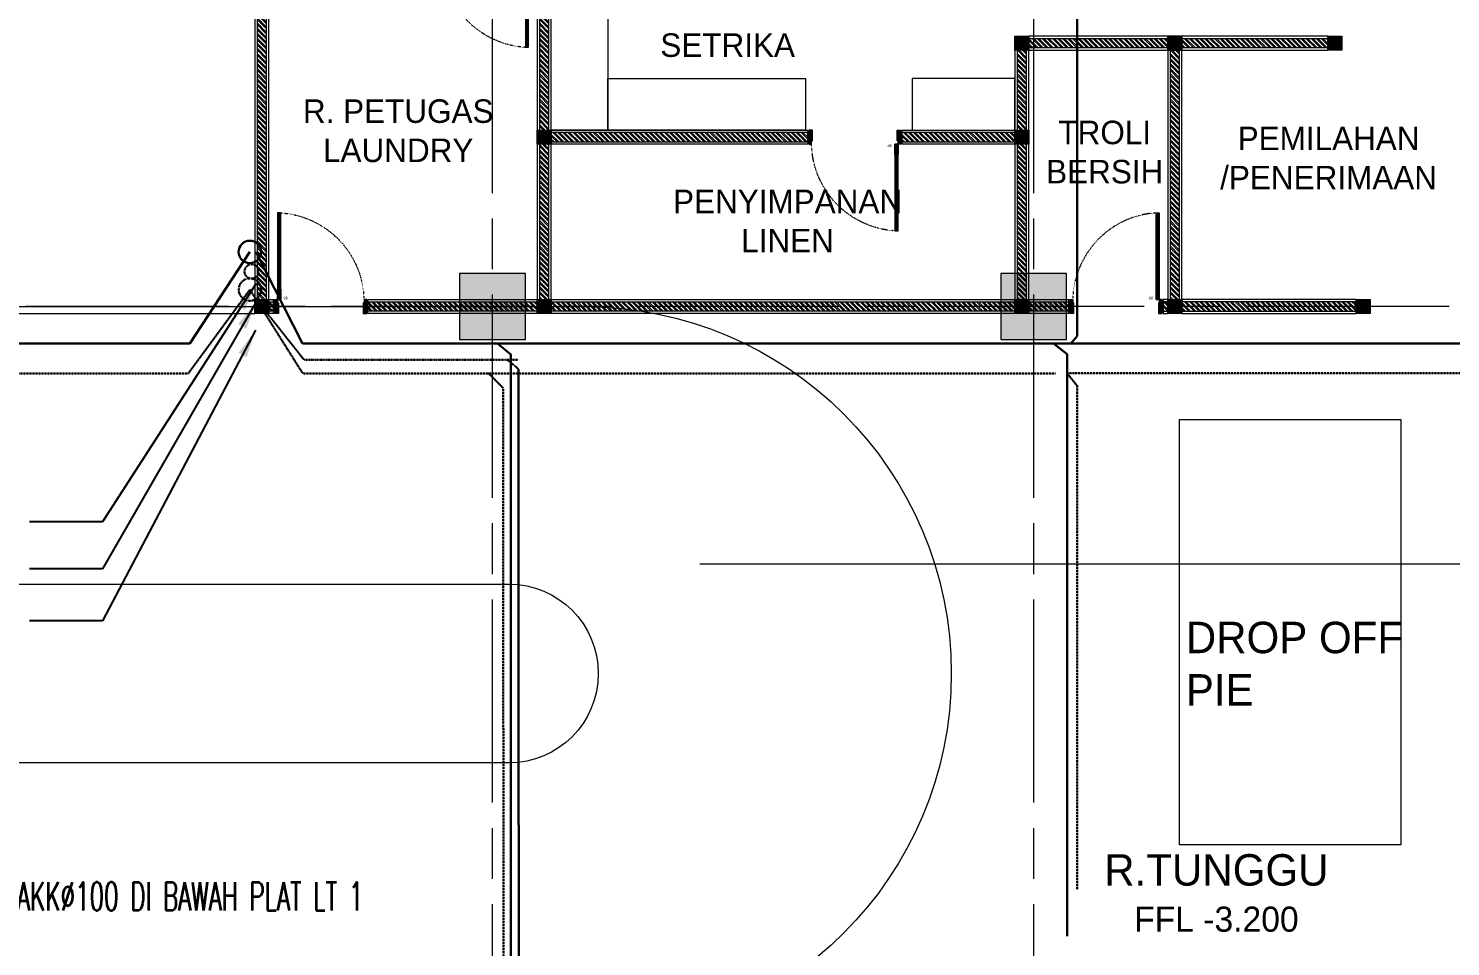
# Model space of a CAD drawing. Header units: millimetres. Extents: x -280308 to 6402717, y -14 to 2073074.
# Drawn here: x 2631 to 17739, y 263338 to 273098 of the extents above; entities that cross this region are included whole.
import ezdxf
from ezdxf.enums import TextEntityAlignment as Align

# ---------------------------------------------------------------- set-up
doc = ezdxf.new("R2010")
doc.units = ezdxf.units.MM
for name, pattern in [('ACAD_ISO03W100', [30, 12, -18]), ('ACAD_ISO08W100', [36, 24, -3, 6, -3]), ('DASHDOT', [1, 0.5, -0.25, 0, -0.25]), ('DASHED2', [0.375, 0.25, -0.125]), ('Default', [0])]:
    doc.linetypes.add(name, pattern=pattern)
doc.layers.get('0').update_dxf_attribs({"lineweight": 0})
for name, color, linetype, lineweight, true_color in [('-P-ABK', 7, 'Continuous', 30, 0x05ffff), ('A-ALINE-7', 7, 'Continuous', 15, 0x16502f), ('A-FILL-1', 7, 'Continuous', 0, 0x454545), ('P-AKK', 7, 'DASHDOT', 30, 0xffff05), ('P-AKT', 7, 'Continuous', 30, 0xfe0101)]:
    doc.layers.add(name, color=color, linetype=linetype, lineweight=lineweight, true_color=true_color)
for name, color, linetype, lineweight in [('_Door & Window', 1, 'Continuous', 0), ('A-ALINE-1', 91, 'Continuous', 20), ('A-ALINE-3', 111, 'Continuous', 15), ('A-ALINE-6', 117, 'Continuous', 9), ('A-ANNOTATION', 144, 'Continuous', 0), ('A-Furn', 250, 'Continuous', 0), ('A-FURN-EQPM', 177, 'Continuous', 0), ('A-Z22-T-Anno_Text', 152, 'Continuous', 9), ('ARSIR', 251, 'Continuous', 0), ('Struktur', 80, 'Continuous', 20)]:
    doc.layers.add(name, color=color, linetype=linetype, lineweight=lineweight)
doc.layers.add('A-TEXT', color=254, linetype='Continuous')
doc.layers.add('Teks-PL', color=7, linetype='Default', true_color=0xff0a0a)
doc.styles.add('Annotative', font='arial.ttf', dxfattribs={"height": 1.25})
doc.styles.add('CENTURY', font='GOTHIC.TTF')
doc.styles.add('RS', font='ROMANS.SHX', dxfattribs={"width": 0.8})
doc.styles.add('SKALA1-200', font='simplex.shx', dxfattribs={"height": 0.3})
doc.styles.get("Standard").update_dxf_attribs({"font": 'arial.ttf'})
doc.styles.add('TGF_A', font='arial.ttf')
doc.dimstyles.new('SKALA1-200', dxfattribs={"dimtxt": 0.3, "dimasz": 0.3, "dimexe": 0.18, "dimexo": 0.0625, "dimgap": 0.08, "dimtad": 1, "dimdec": 0, "dimlfac": 2000, "dimzin": 12, "dimdsep": 46, "dimtxsty": 'SKALA1-200', "dimblk": 'DOTSMALL', "dimcen": 0.09, "dimclrd": 256, "dimclrt": 11, "dimadec": 0, "dimazin": 0, "dimtfac": 1, "dimtdec": 0, "dimtix": 1, "dimtofl": 0, "dimtmove": 2, "dimatfit": 1, "dimfxl": 0.18, "dimtolj": 1, "dimtzin": 0, "dimlwe": -1, "dimarcsym": 0})
pattern_1 = [(135, (20503.522, -125985.836), (-26.940768, -26.940768), []), (135, (20503.522, -125967.875), (-26.940768, -26.940768), [])]
pattern_2 = [(135, (51.1804, 3e-10), (-4.490128, -4.490128), [])]

# ---------------------------------------------------------------- blocks, each defined once
blk = doc.blocks.new('*U552')
at = {"layer": 'A-ANNOTATION', "linetype": 'ACAD_ISO08W100', "ltscale": 0.25}
blk.add_lwpolyline([(0, -5), (0, -90.561)], dxfattribs=at)
at = {"layer": 'A-TEXT'}
blk.add_attdef('N', text='', height=0.9, dxfattribs=at).set_placement((0, 2.75), align=Align.MIDDLE_CENTER)
blk = doc.blocks.new('*U539')
at = {"layer": 'A-ANNOTATION', "linetype": 'ACAD_ISO08W100', "ltscale": 0.25}
blk.add_lwpolyline([(0, -7.641), (0, -228.348)], dxfattribs=at)
at = {"layer": 'A-TEXT'}
blk.add_attdef('N', text='', height=0.9, dxfattribs=at).set_placement((0, 2.75), align=Align.MIDDLE_CENTER)
blk = doc.blocks.new('A$Cf37525da')
at = {"color": 124, "xscale": -360.0000000000001, "yscale": 360.0000000000001, "zscale": 360.0000000000001}
for name, p, rotation in [('*U552', (-14750, -25933), 180), ('*U552', (-9000, -25933), 180), ('*U539', (4644, -5900), 270)]:
    blk.add_blockref(name, p, dxfattribs=dict(at, rotation=rotation))
blk = doc.blocks.new('*U540')
at = {"lineweight": -2}
blk.add_line((19.2331, 0), (14.5507, 0), dxfattribs=at)
at = {"color": 7, "lineweight": -2, "style": 'TGF_A', "flags": 8}
for tag, height, p in [('NOTE1', 0.0625, (0, 0.3375)), ('DET', 0.0938, (0, 0.0961)), ('SHT', 0.075, (0, -0.1021)), ('NOTE2', 0.0625, (0, -0.3994))]:
    blk.add_attdef(tag, text='', height=height, dxfattribs=at).set_placement(p, align=Align.MIDDLE)
blk = doc.blocks.new('A$Cba193409')
at = {"layer": 'A-Z22-T-Anno_Text', "color": 7, "xscale": 4266.666666600002, "yscale": 4266.666666600002, "zscale": 4266.666666600002}
blk.add_blockref('*U540', (-74880, -8889), dxfattribs=at)
blk = doc.blocks.new('A$Ccf87384a')
blk.add_wipeout([(-75, 75), (75, 75), (75, -75), (-75, -75)])
blk.add_wipeout([(-75, -75), (-75, 75), (75, 75), (75, -75)])
at = {"layer": 'A-FILL-1', "ltscale": 0.25}
h = blk.add_hatch(color=256, dxfattribs=at)
h.dxf.hatch_style = 1
h.paths.add_polyline_path([(-75, -75), (-75, 75), (75, 75), (75, -75)])
at = {"layer": 'A-ALINE-1'}
blk.add_lwpolyline([(-75, -75), (-75, 75), (75, 75), (75, -75)], close=True, dxfattribs=at)
at = {"layer": 'A-FILL-1', "ltscale": 0.25}
for p, q in [((-75, 0), (75, 0)), ((0, 75), (0, -75))]:
    blk.add_line(p, q, dxfattribs=at)
blk = doc.blocks.new('P180')
at = {"layer": 'A-Furn'}
h = blk.add_hatch(dxfattribs=at)
h.set_pattern_fill('ANSI31', color=256, scale=2, angle=450, style=0)
h.paths.add_polyline_path([(-30766, -2658), (-30756, -2658), (-30756, -2648), (-30626, -2648), (-30626, -2658), (-30616, -2658), (-30616, -2688), (-30651, -2688), (-30651, -2698), (-30766, -2698)])
h = blk.add_hatch(dxfattribs=at)
h.set_pattern_fill('ANSI31', color=256, scale=2, angle=450, style=0)
h.paths.add_polyline_path([(-30766, -3638), (-30756, -3638), (-30756, -3648), (-30626, -3648), (-30626, -3638), (-30616, -3638), (-30616, -3608), (-30651, -3608), (-30651, -3598), (-30766, -3598)])
h = blk.add_hatch(dxfattribs=at)
h.set_pattern_fill('ANSI31', color=256, scale=2, angle=450, style=0)
h.set_pattern_definition([(135, (51.1804, -604.547), (-4.490128, -4.490128), [])])
h.paths.add_polyline_path([(-30616, -3608), (-30506, -3608), (-30506, -3600), (-30516, -3600), (-30516, -3581), (-30506, -3581), (-30506, -3573), (-30616, -3573)])
h = blk.add_hatch(dxfattribs=at)
h.set_pattern_fill('ANSI31', color=256, scale=2, angle=450, style=0)
h.set_pattern_definition(pattern_2)
h.paths.add_polyline_path([(-29796, -3600), (-29796, -3581), (-30516, -3581), (-30516, -3600)])
h = blk.add_hatch(dxfattribs=at)
h.set_pattern_fill('ANSI31', color=256, scale=2, angle=450, style=0)
h.set_pattern_definition(pattern_2)
h.paths.add_polyline_path([(-29696, -3608), (-29806, -3608), (-29806, -3600), (-29796, -3600), (-29796, -3581), (-29806, -3581), (-29806, -3573), (-29696, -3573)])
at = {"layer": '_Door & Window'}
for points in [[(-30766, -2658), (-30756, -2658), (-30756, -2648), (-30626, -2648), (-30626, -2658), (-30616, -2658), (-30616, -2688), (-30651, -2688), (-30651, -2698), (-30766, -2698), (-30766, -2658)], [(-30766, -3638), (-30756, -3638), (-30756, -3648), (-30626, -3648), (-30626, -3638), (-30616, -3638), (-30616, -3608), (-30651, -3608), (-30651, -3598), (-30766, -3598), (-30766, -3638)], [(-30616, -3608), (-30506, -3608), (-30506, -3600), (-30516, -3600), (-30516, -3581), (-30506, -3581), (-30506, -3573), (-30616, -3573), (-30616, -3608)], [(-29696, -3608), (-29806, -3608), (-29806, -3600), (-29796, -3600), (-29796, -3581), (-29806, -3581), (-29806, -3573), (-29696, -3573), (-29696, -3608)]]:
    blk.add_lwpolyline(points, dxfattribs=at)
blk.add_lwpolyline([(-30616, -3608), (-30616, -3573), (-29696, -3573), (-29696, -3608)], close=True, dxfattribs=at)
at = {"layer": '_Door & Window', "linetype": 'ACAD_ISO03W100', "ltscale": 0.02}
blk.add_arc((-30640, -3635), 947, 3.7152, 88.5077, dxfattribs=at)
at = {"layer": 'A-Furn'}
blk.add_lwpolyline([(-29796, -3600), (-29796, -3581), (-30516, -3581), (-30516, -3600)], close=True, dxfattribs=at)
at = {"layer": 'Defpoints', "ltscale": 0.25, "insert": (-30586, -3496), "char_height": 30, "attachment_point": 1, "rotation": 270, "style": 'CENTURY'}
blk.add_mtext_dynamic_manual_height_columns('90', width=78.47, gutter_width=750, heights=[0], dxfattribs=at)
blk = doc.blocks.new('A$C869c044f')
at = {"layer": 'A-FILL-1', "ltscale": 0.25}
h = blk.add_hatch(dxfattribs=at)
h.set_pattern_fill('ANSI32', color=256, scale=4, angle=450)
h.set_pattern_definition([(135, (19953.522, -125085.836), (-26.940768, -26.940768), []), (135, (19953.522, -125067.875), (-26.940768, -26.940768), [])])
h.paths.add_polyline_path([(58567, -17683), (58567, -21283), (58667, -21283), (58667, -17683)])
h = blk.add_hatch(dxfattribs=at)
h.set_pattern_fill('ANSI32', color=256, scale=4, angle=270)
h.set_pattern_definition([(315, (110680.853, 86070.53), (26.940768, 26.940768), []), (315, (110680.853, 86052.57), (26.940768, 26.940768), [])])
h.paths.add_polyline_path([(66942, -18608), (63767, -18608), (63767, -18508), (66942, -18508)])
h = blk.add_hatch(dxfattribs=at)
h.set_pattern_fill('ANSI32', color=256, scale=4, angle=450)
h.set_pattern_definition([(135, (25028.522, -125085.836), (-26.940768, -26.940768), []), (135, (25028.522, -125067.875), (-26.940768, -26.940768), [])])
h.paths.add_polyline_path([(63642, -18633), (63642, -21283), (63742, -21283), (63742, -18633)])
h = blk.add_hatch(dxfattribs=at)
h.set_pattern_fill('ANSI32', color=256, scale=4, angle=270)
h.set_pattern_definition([(315, (114378.61, 85070.53), (26.940768, 26.940768), []), (315, (114378.61, 85052.57), (26.940768, 26.940768), [])])
h.paths.add_polyline_path([(62417, -19608), (63617, -19608), (63617, -19508), (62417, -19508)])
h = blk.add_hatch(dxfattribs=at)
h.set_pattern_fill('ANSI32', color=256, scale=4, angle=450)
h.set_pattern_definition(pattern_1)
h.paths.add_polyline_path([(58692, -21308), (64192, -21308), (64192, -21408), (58692, -21408)])
at = {"layer": 'A-ALINE-3', "linetype": 'Continuous'}
for points in [[(58567, -17683), (58567, -21283), (58667, -21283), (58667, -17683)], [(66942, -18608), (63767, -18608), (63767, -18508), (66942, -18508)], [(63642, -18633), (63642, -21283), (63742, -21283), (63742, -18633)], [(62417, -19608), (63617, -19608), (63617, -19508), (62417, -19508)], [(58692, -21308), (64192, -21308), (64192, -21408), (58692, -21408)]]:
    blk.add_lwpolyline(points, close=True, dxfattribs=at)
at = {"layer": 'A-ALINE-6'}
for points in [[(58542, -17683), (58542, -21283), (58692, -21283), (58692, -17683)], [(63617, -18633), (63617, -21283), (63767, -21283), (63767, -18633)], [(63617, -19633), (62417, -19633), (62417, -19483), (63617, -19483)], [(58692, -21283), (64192, -21283), (64192, -21433), (58692, -21433)]]:
    blk.add_lwpolyline(points, close=True, dxfattribs=at)
at = {"layer": 'A-ALINE-7', "ltscale": 0.25}
blk.add_lwpolyline([(58242, -24308, -1), (58242, -26208), (33892, -26208, -1), (33892, -24308)], format="xyb", close=True, dxfattribs=at)
at = {"xscale": -1.000000000000013, "rotation": 90}
for p in [(54844, -48298), (58769, -50248)]:
    blk.add_blockref('P180', p, dxfattribs=at)
at = {"ltscale": 0.25}
for p in [(55617, -21358), (65317, -21358)]:
    blk.add_blockref('A$Ccf87384a', p, dxfattribs=at)
at = {"layer": 'A-FILL-1', "ltscale": 0.25}
h = blk.add_hatch(dxfattribs=at)
h.set_pattern_fill('ANSI32', color=256, scale=4, angle=450)
h.set_pattern_definition([(135, (16953.522, -125085.836), (-26.940768, -26.940768), []), (135, (16953.522, -125067.875), (-26.940768, -26.940768), [])])
h.paths.add_polyline_path([(55567, -15533), (55567, -21283), (55667, -21283), (55667, -15533)])
h = blk.add_hatch(dxfattribs=at)
h.set_pattern_fill('ANSI32', color=256, scale=4, angle=450)
h.set_pattern_definition([(135, (26653.522, -125085.836), (-26.940768, -26.940768), []), (135, (26653.522, -125067.875), (-26.940768, -26.940768), [])])
h.paths.add_polyline_path([(65267, -18633), (65267, -21283), (65367, -21283), (65367, -18633)])
h = blk.add_hatch(dxfattribs=at)
h.set_pattern_fill('ANSI32', color=256, scale=4, angle=450)
h.set_pattern_definition([(135, (28253.522, -125985.836), (-26.940768, -26.940768), []), (135, (28253.522, -125967.875), (-26.940768, -26.940768), [])])
h.paths.add_polyline_path([(65242, -21308), (65192, -21308), (65192, -21408), (65242, -21408)])
h = blk.add_hatch(dxfattribs=at)
h.set_pattern_fill('ANSI32', color=256, scale=4, angle=450)
h.set_pattern_definition(pattern_1)
h.paths.add_polyline_path([(67242, -21308), (65392, -21308), (65392, -21408), (67242, -21408)])
at = {"layer": 'A-ALINE-3', "linetype": 'Continuous'}
for points in [[(55567, -15533), (55567, -21283), (55667, -21283), (55667, -15533)], [(65267, -18633), (65267, -21283), (65367, -21283), (65367, -18633)], [(65242, -21308), (65192, -21308), (65192, -21408), (65242, -21408)], [(67242, -21308), (65392, -21308), (65392, -21408), (67242, -21408)]]:
    blk.add_lwpolyline(points, close=True, dxfattribs=at)
at = {"layer": 'A-ALINE-6'}
for points in [[(55542, -15533), (55542, -21283), (55692, -21283), (55692, -15533)], [(65242, -18633), (65242, -21283), (65392, -21283), (65392, -18633)], [(65242, -21283), (65192, -21283), (65192, -21433), (65242, -21433)], [(67242, -21283), (65392, -21283), (65392, -21433), (67242, -21433)]]:
    blk.add_lwpolyline(points, close=True, dxfattribs=at)
at = {"ltscale": 0.25}
for p in [(63692, -18558), (67017, -18558), (58617, -19558), (63692, -19558), (58617, -21358), (63692, -21358)]:
    blk.add_blockref('A$Ccf87384a', p, dxfattribs=at)
at = {"rotation": 90}
blk.add_blockref('P180', (61544, 9333), dxfattribs=at)
at = {"layer": 'A-FILL-1', "ltscale": 0.25}
h = blk.add_hatch(dxfattribs=at)
h.set_pattern_fill('ANSI32', color=256, scale=4, angle=270)
h.set_pattern_definition([(315, (110653.61, 85070.53), (26.940768, 26.940768), []), (315, (110653.61, 85052.57), (26.940768, 26.940768), [])])
h.paths.add_polyline_path([(58692, -19608), (61417, -19608), (61417, -19508), (58692, -19508)])
h = blk.add_hatch(dxfattribs=at)
h.set_pattern_fill('ANSI32', color=256, scale=4, angle=450)
h.set_pattern_definition([(135, (20108.85, -125985.836), (-26.940768, -26.940768), []), (135, (20108.85, -125967.875), (-26.940768, -26.940768), [])])
h.paths.add_polyline_path([(56742, -21308), (58542, -21308), (58542, -21408), (56742, -21408)])
at = {"layer": 'A-ALINE-3', "linetype": 'Continuous'}
for points in [[(58692, -19608), (61417, -19608), (61417, -19508), (58692, -19508)], [(56742, -21308), (58542, -21308), (58542, -21408), (56742, -21408)]]:
    blk.add_lwpolyline(points, close=True, dxfattribs=at)
at = {"layer": 'A-ALINE-6'}
for points in [[(61417, -19633), (58692, -19633), (58692, -19483), (61417, -19483)], [(56742, -21283), (58542, -21283), (58542, -21433), (56742, -21433)]]:
    blk.add_lwpolyline(points, close=True, dxfattribs=at)
at = {"ltscale": 0.25}
for p in [(65317, -18558), (55617, -21358), (67317, -21358)]:
    blk.add_blockref('A$Ccf87384a', p, dxfattribs=at)
at = {"layer": 'A-FILL-1', "ltscale": 0.25}
h = blk.add_hatch(dxfattribs=at)
h.set_pattern_fill('ANSI32', color=256, scale=4, angle=450)
h.set_pattern_definition([(135, (21158.85, -125985.836), (-26.940768, -26.940768), []), (135, (21158.85, -125967.875), (-26.940768, -26.940768), [])])
h.paths.add_polyline_path([(55692, -21308), (55742, -21308), (55742, -21408), (55692, -21408)])
at = {"layer": 'A-ALINE-3', "linetype": 'Continuous'}
blk.add_lwpolyline([(55692, -21308), (55742, -21308), (55742, -21408), (55692, -21408)], close=True, dxfattribs=at)
at = {"layer": 'A-ALINE-6'}
blk.add_line((52142, -21433), (55542, -21433), dxfattribs=at)
for points in [[(63767, -18633), (66942, -18633), (66942, -18483), (63767, -18483)], [(55692, -21283), (55742, -21283), (55742, -21433), (55692, -21433)]]:
    blk.add_lwpolyline(points, close=True, dxfattribs=at)
at = {"layer": 'A-ALINE-7', "ltscale": 0.25}
blk.add_lwpolyline([(33742, -21358), (59042, -21358, -1), (59042, -29158), (44587, -29158)], format="xyb", dxfattribs=at)
at = {"xscale": -1, "rotation": 270}
blk.add_blockref('P180', (59391, 9333), dxfattribs=at)
blk = doc.blocks.new('A$C0d7ccbfc')
at = {"ltscale": 0.25}
blk.add_lwpolyline([(46224, -476), (48574, -476), (48574, -4995), (46224, -4995)], close=True, dxfattribs=at)
at = {"layer": 'A-FURN-EQPM', "color": 0, "linetype": 'ByBlock', "lineweight": -2, "ltscale": 0.25}
for points in [[(39550, 4400), (40150, 4400), (40150, 2600), (39550, 2600)], [(40150, 3150), (42250, 3150), (42250, 2600), (40150, 2600)], [(44475, 3150), (43383, 3150), (43383, 2600), (44475, 2600)]]:
    blk.add_lwpolyline(points, close=True, dxfattribs=at)
blk = doc.blocks.new('A$C7a040f6c')
at = {"layer": 'ARSIR', "ltscale": 0.25}
h = blk.add_hatch(color=256, dxfattribs=at)
h.dxf.hatch_style = 1
h.paths.add_polyline_path([(30100, 1900), (30600, 1900), (30600, 2400), (30100, 2400)])
h.paths.add_polyline_path([(44850, 1900), (45350, 1900), (45350, 2400), (44850, 2400)])
h.paths.add_polyline_path([(39100, 1900), (39600, 1900), (39600, 2400), (39100, 2400)])
h.paths.add_polyline_path([(30150, 3825), (30550, 3825), (30550, 4425), (30150, 4425)])
h.paths.add_polyline_path([(53775, 20275), (54425, 20275), (54425, 19625), (53775, 19625)])
h.paths.add_polyline_path([(53775, 25), (54425, 25), (54425, 675), (53775, 675)])
h.paths.add_polyline_path([(49775, 20275), (50425, 20275), (50425, 19625), (49775, 19625)])
h.paths.add_polyline_path([(49775, 25), (50425, 25), (50425, 675), (49775, 675)])
h.paths.add_polyline_path([(44775, 20275), (45425, 20275), (45425, 19625), (44775, 19625)])
h.paths.add_polyline_path([(44775, 25), (45425, 25), (45425, 675), (44775, 675)])
h.paths.add_polyline_path([(39025, 20275), (39675, 20275), (39675, 19625), (39025, 19625)])
h.paths.add_polyline_path([(33025, 20275), (33675, 20275), (33675, 19625), (33025, 19625)])
h.paths.add_polyline_path([(33025, 25), (33675, 25), (33675, 675), (33025, 675)])
h.paths.add_polyline_path([(27025, 20275), (27675, 20275), (27675, 19625), (27025, 19625)])
h.paths.add_polyline_path([(27025, 25), (27675, 25), (27675, 675), (27025, 675)])
h.paths.add_polyline_path([(21025, 20275), (21675, 20275), (21675, 19625), (21025, 19625)])
h.paths.add_polyline_path([(21025, 25), (21675, 25), (21675, 675), (21025, 675)])
h.paths.add_polyline_path([(15025, 20275), (15675, 20275), (15675, 19625), (15025, 19625)])
h.paths.add_polyline_path([(15025, 25), (15675, 25), (15675, 675), (15025, 675)])
h.paths.add_polyline_path([(4025, 20275), (4675, 20275), (4675, 19625), (4025, 19625)])
h.paths.add_polyline_path([(9025, 20275), (9675, 20275), (9675, 19625), (9025, 19625)])
h.paths.add_polyline_path([(4025, 25), (4675, 25), (4675, 675), (4025, 675)])
h.paths.add_polyline_path([(9025, 25), (9675, 25), (9675, 675), (9025, 675)])
h.paths.add_polyline_path([(45350, 3825), (45350, 4225), (44850, 4225), (44850, 3825)])
h.paths.add_polyline_path([(39600, 3825), (39600, 4225), (39100, 4225), (39100, 3825)])
h.paths.add_polyline_path([(27150, 3950), (27550, 3950), (27550, 4450), (27150, 4450)])
h.paths.add_polyline_path([(15150, 16700), (15550, 16700), (15550, 17200), (15150, 17200)])
h.paths.add_polyline_path([(13350, 16700), (13750, 16700), (13750, 17200), (13350, 17200)])
h.paths.add_polyline_path([(13350, 19700), (13750, 19700), (13750, 20200), (13350, 20200)])
h.paths.add_polyline_path([(30100, 100), (30600, 100), (30600, 600), (30100, 600)])
h.paths.add_polyline_path([(0, 19600), (700, 19600), (700, 20300), (0, 20300)])
h.paths.add_polyline_path([(0, 0), (700, 0), (700, 700), (0, 700)])
h.paths.add_polyline_path([(53750, 13700), (54450, 13700), (54450, 14400), (53750, 14400)])
h.paths.add_polyline_path([(53750, 5900), (54450, 5900), (54450, 6600), (53750, 6600)])
h.paths.add_polyline_path([(49750, 13700), (50450, 13700), (50450, 14400), (49750, 14400)])
h.paths.add_polyline_path([(49750, 5900), (50450, 5900), (50450, 6600), (49750, 6600)])
h.paths.add_polyline_path([(44750, 13700), (45450, 13700), (45450, 14400), (44750, 14400)])
h.paths.add_polyline_path([(44750, 5900), (45450, 5900), (45450, 6600), (44750, 6600)])
h.paths.add_polyline_path([(39000, 13700), (39700, 13700), (39700, 14400), (39000, 14400)])
h.paths.add_polyline_path([(39000, 5900), (39700, 5900), (39700, 6600), (39000, 6600)])
h.paths.add_polyline_path([(33000, 13700), (33700, 13700), (33700, 14400), (33000, 14400)])
h.paths.add_polyline_path([(33000, 5900), (33700, 5900), (33700, 6600), (33000, 6600)])
h.paths.add_polyline_path([(27000, 13700), (27700, 13700), (27700, 14400), (27000, 14400)])
h.paths.add_polyline_path([(27000, 5900), (27700, 5900), (27700, 6600), (27000, 6600)])
h.paths.add_polyline_path([(21000, 13700), (21700, 13700), (21700, 14400), (21000, 14400)])
h.paths.add_polyline_path([(21000, 5900), (21700, 5900), (21700, 6600), (21000, 6600)])
h.paths.add_polyline_path([(4000, 13700), (4700, 13700), (4700, 14400), (4000, 14400)])
h.paths.add_polyline_path([(4000, 5900), (4700, 5900), (4700, 6600), (4000, 6600)])
h.paths.add_polyline_path([(0, 13700), (700, 13700), (700, 14400), (0, 14400)])
h.paths.add_polyline_path([(0, 5900), (700, 5900), (700, 6600), (0, 6600)])
h.paths.add_polyline_path([(9000, 13700), (9700, 13700), (9700, 14400), (9000, 14400)])
h.paths.add_polyline_path([(9000, 5900), (9700, 5900), (9700, 6600), (9000, 6600)])
h.paths.add_polyline_path([(15000, 13700), (15700, 13700), (15700, 14400), (15000, 14400)])
h.paths.add_polyline_path([(15000, 5900), (15700, 5900), (15700, 6600), (15000, 6600)])
at = {"layer": 'Struktur', "color": 0, "linetype": 'ByBlock', "lineweight": -2, "ltscale": 0.25}
for points in [[(39000, 13700), (39700, 13700), (39700, 14400), (39000, 14400)], [(44750, 13700), (45450, 13700), (45450, 14400), (44750, 14400)]]:
    blk.add_lwpolyline(points, close=True, dxfattribs=at)
blk = doc.blocks.new('bb')
at = {"ltscale": 0.25}
blk.add_blockref('A$Cf37525da', (22310.4, 276041.5), dxfattribs=at)
at = {"layer": 'A-FURN-EQPM', "color": 0, "linetype": 'ByBlock', "lineweight": -2, "ltscale": 0.25}
blk.add_blockref('A$Cba193409', (22560.4, 276291.5), dxfattribs=at)
at = {"ltscale": 0.25}
blk.add_blockref('A$C869c044f', (-50506.8, 291499.2), dxfattribs=at)
at = {"layer": 'A-FURN-EQPM', "ltscale": 0.25}
blk.add_blockref('A$C0d7ccbfc', (-31364.6, 269416.5), dxfattribs=at)
at = {"layer": 'Struktur', "ltscale": 0.25}
blk.add_blockref('A$C7a040f6c', (-31789.6, 256091.5), dxfattribs=at)
at = {"layer": 'A-TEXT', "ltscale": 0.25, "attachment_point": 1, "style": 'Annotative'}
for s, width, insert, char_height in [('\\pxqc,t10;{\\fCentury Gothic|b0|i0|c0|p34;\\PSETRIKA}', 2559.485, (8779.7, 273462.4), 250), ('\\pxqc,t10;{\\fCentury Gothic|b0|i0|c0|p34;R. PETUGAS LAUNDRY}', 2559.485, (5279.9, 272344), 250), ('\\pxqc,t10;{\\fCentury Gothic|b0|i0|c0|p34;TROLI\\PBERSIH}', 2559.485, (12785.5, 272117.4), 250), ('\\pxqc,t10;{\\fCentury Gothic|b0|i0|c0|p34;PEMILAHAN\\P/PENERIMAAN}', 2559.485, (15163.6, 272053.9), 250), ('\\pxqc,t10;{\\fCentury Gothic|b0|i0|c0|p34;PENYIMPANAN LINEN}', 2559.485, (9416.1, 271383.9), 250), ('{\\fCentury Gothic|b0|i0|c0|p34;\\H1.25x;DROP OFF PIE}', 2423.842, (14926.4, 266791.2), 267.3), ('\\pxqc;{\\fCentury Gothic|b0|i0|c0|p34;\\H1.25x;R.TUNGGU\\P\\H0.8x;FFL -3.200}', 5332.382, (12585, 264320.5), 267.3)]:
    blk.add_mtext_dynamic_manual_height_columns(s, width=width, gutter_width=1670.6, heights=[0], dxfattribs=dict(at, insert=insert, char_height=char_height))
blk = doc.blocks.new('_DOTSMALL')
at = {"color": 0, "linetype": 'ByBlock', "const_width": 0.5}
blk.add_lwpolyline([(-0.0625, 0, 1), (0.0625, 0, 1)], format="xyb", close=True, dxfattribs=at)

msp = doc.modelspace()

# ---------------------------------------------------------------- block references
msp.add_blockref('bb', (0, 0))

# ---------------------------------------------------------------- next in the draw order: linework, layer by layer
at = {"layer": '-P-ABK', "linetype": 'DASHED2', "ltscale": 5, "flags": 128}
for points in [[(-22063, 270635.1), (-22063, 269539.5), (-21897, 269431.4), (4329.9, 269431.4), (4984.3, 270321.7)], [(13542.7, 269431.4), (5544.8, 269431.4), (4984.3, 270321.7)], [(13542.7, 269431.4), (5544.8, 269431.4), (4996.5, 270302.3)], [(-18469.7, 256606.5), (-18469.7, 262875.5), (-18220.5, 263053.3), (7600.3, 263053.3), (7676.8, 263216.7), (7675.5, 269274.3), (7519.9, 269431.4)], [(21932.2, 262805.4), (21930.9, 269271.1), (21648.7, 269433.1), (13665.7, 269433.1)], [(13771.3, 263945.6), (13771.3, 269300.7), (13665.7, 269431.4)]]:
    msp.add_lwpolyline(points, dxfattribs=at)
at = {"layer": '-P-ABK', "linetype": 'DASHED2', "ltscale": 5}
msp.add_circle((4984.3, 270321.7), 119.2, dxfattribs=at)
at = {"layer": 'P-AKK', "ltscale": 0.001}
for points in [[(7838.2, 269576.9), (5558.3, 269576.9), (5064.2, 270201)], [(-22875.8, 256012.5), (-22875.8, 262817.5), (-22757, 262903.7), (7774, 262903.7), (7839.5, 262985.5), (7838.2, 269477.3), (7717.1, 269576.9)], [(-22875.8, 256012.5), (-22875.8, 262817.5), (-22757, 262903.7), (7774, 262903.7), (7839.5, 262985.4), (7838.2, 269477.2), (7717.1, 269576.8)]]:
    msp.add_lwpolyline(points, dxfattribs=at)
msp.add_circle((5002.3, 270514.6), 75.8, dxfattribs=at)
at = {"layer": 'P-AKT', "linetype": 'Continuous', "flags": 128}
for points in [[(13771.3, 275403.9), (13771.3, 269828.5), (13706.8, 269749.5), (5543.1, 269749.5), (5046.8, 270722.1)], [(-21962.9, 271056.9), (-21962.9, 269804.4), (-21909.4, 269749.5), (4345.9, 269749.5), (4983.2, 270722.1)], [(-20014.6, 256998.7), (-18900.4, 256998.7), (-18802.5, 256998.7), (-18683.5, 257151.1), (-18683.5, 262529.8), (-18491.5, 262735.2), (7701.3, 262735.2), (7755.7, 262805), (7754.4, 269633.4), (7613.4, 269749.5)], [(13665.7, 263450.4), (13665.7, 269633.8), (13520.7, 269749.5)], [(13520.7, 269749.5), (22547.4, 269749.5), (22687.5, 269648.7)]]:
    msp.add_lwpolyline(points, dxfattribs=at)
at = {"layer": 'P-AKT', "linetype": 'Continuous'}
msp.add_circle((4983.2, 270722.1), 119.2, dxfattribs=at)

# ---------------------------------------------------------------- next in the draw order: texts
at = {"layer": 'Teks-PL', "color": 7, "style": 'RS', "width": 0.6}
msp.add_text('PIPA AKK%%C100 DI BAWAH PLAT LT 1', height=300, dxfattribs=at).set_placement((1860.9, 263723.2))

# ---------------------------------------------------------------- next in the draw order: leaders
at = {"color": 252}
for points in [[(5051.2, 270387.1), (3417.3, 267853.1), (2641.5, 267853.1)], [(5051.8, 270190.3), (3417.3, 267353.7), (2641.5, 267353.7)], [(5044.9, 269890.4), (3417.3, 266800.6), (2641.5, 266800.6)]]:
    msp.add_leader(points, dimstyle='SKALA1-200', override={"dimasz": 300, "dimgap": 0.08, "dimtad": 0, "dimfxl": 150, "dimarcsym": 1}, dxfattribs=at)

doc.saveas('drawing.dxf')
